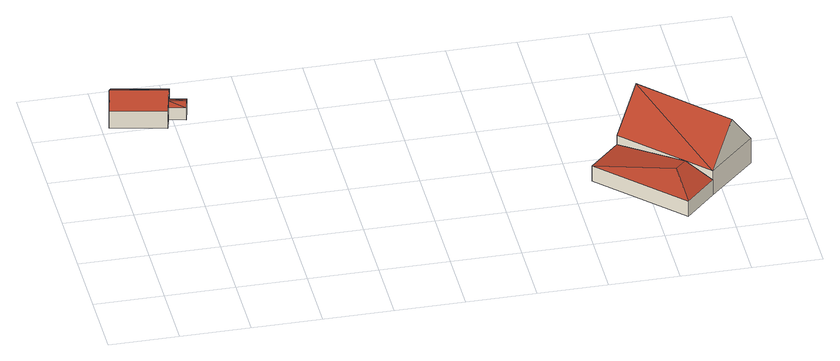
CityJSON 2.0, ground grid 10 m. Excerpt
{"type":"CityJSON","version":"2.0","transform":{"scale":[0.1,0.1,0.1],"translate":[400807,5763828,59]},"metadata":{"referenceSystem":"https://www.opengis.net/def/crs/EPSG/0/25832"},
"CityObjects":{
"building1":{"type":"Building","attributes":{"Gemeindeschluessel":"05515000","Geometrietyp2DReferenz":"3000","function":"31001_1310","roofType":"5000","measuredHeight":4.35},"geometry":[{"type":"Solid","lod":"2","boundaries":[[[[0,1,2,3]],[[4,5,1,0]],[[6,7,5,4]],[[8,9,7,6]],[[10,11,9,8]],[[3,2,11,10]],[[3,10,12,13,14]],[[13,15,4,0]],[[14,13,0]],[[15,13,12,8,6]],[[15,6,4]],[[12,10,8]],[[14,0,3]],[[1,5,7,9,11,2]]]],"semantics":{"surfaces":[{"type":"WallSurface"},{"type":"RoofSurface"},{"type":"GroundSurface"}],"values":[[0,0,0,0,0,0,1,1,1,0,0,0,0,2]]}}]},
"building2":{"type":"Building","attributes":{"Gemeindeschluessel":"05515000","Geometrietyp2DReferenz":"3000","function":"31001_1310","roofType":"3100","measuredHeight":2.41},"geometry":[{"type":"Solid","lod":"2","boundaries":[[[[16,17,18,19]],[[20,21,17,16]],[[22,23,21,20]],[[19,18,23,22]],[[16,24,20]],[[22,25,19]],[[24,16,19]],[[19,25,24]],[[20,24,25]],[[25,22,20]],[[17,21,23,18]]]],"semantics":{"surfaces":[{"type":"WallSurface"},{"type":"RoofSurface"},{"type":"GroundSurface"}],"values":[[0,0,0,0,0,0,1,1,1,1,2]]}}]},
"building3":{"type":"Building","attributes":{"Gemeindeschluessel":"05515000","Geometrietyp2DReferenz":"3000","function":"51009_1610","roofType":"5000","measuredHeight":3.99},"geometry":[{"type":"Solid","lod":"2","boundaries":[[[[26,27,28,29]],[[30,31,27,26]],[[32,33,31,30]],[[29,28,33,32]],[[26,34,30]],[[32,35,29]],[[29,35,34,26]],[[30,34,35,32]],[[27,31,33,28]]]],"semantics":{"surfaces":[{"type":"WallSurface"},{"type":"RoofSurface"},{"type":"GroundSurface"}],"values":[[0,0,0,0,1,0,1,1,2]]}}]},
"building4":{"type":"Building","attributes":{"Gemeindeschluessel":"05515000","Geometrietyp2DReferenz":"3000","function":"31001_2700","roofType":"3100","measuredHeight":9.88},"geometry":[{"type":"Solid","lod":"2","boundaries":[[[[36,37,38,39]],[[40,28,37,36]],[[41,33,28,40]],[[39,38,33,41]],[[36,42,40]],[[41,43,39]],[[42,36,39]],[[39,43,42]],[[40,42,43]],[[43,41,40]],[[37,28,33,38]]]],"semantics":{"surfaces":[{"type":"WallSurface"},{"type":"RoofSurface"},{"type":"GroundSurface"}],"values":[[0,0,0,0,0,0,1,1,1,1,2]]}}]}
},
"vertices":[
[23,465,34],[23,465,6],[10,413,6],[10,413,34],[102,449,34],[102,449,6],[98,433,34],[98,433,6],[93,412,34],[93,412,6],[89,396,34],[89,396,6],[93,412,44],[96,423,50],[16,440,50],[98,433,44],
[122,427,29],[122,427,9],[98,433,9],[98,433,29],[117,406,29],[117,406,9],[93,412,29],[93,412,9],[119,417,33],[96,422,33],
[734,7,53],[734,7,28],[778,51,28],[778,51,53],[623,119,53],[623,119,28],[667,163,53],[667,163,28],[730,68,68],[746,83,68],
[845,117,68],[845,117,28],[734,229,28],[734,229,68],[778,51,68],[667,163,68],[811,84,127],[701,196,127]
]}
